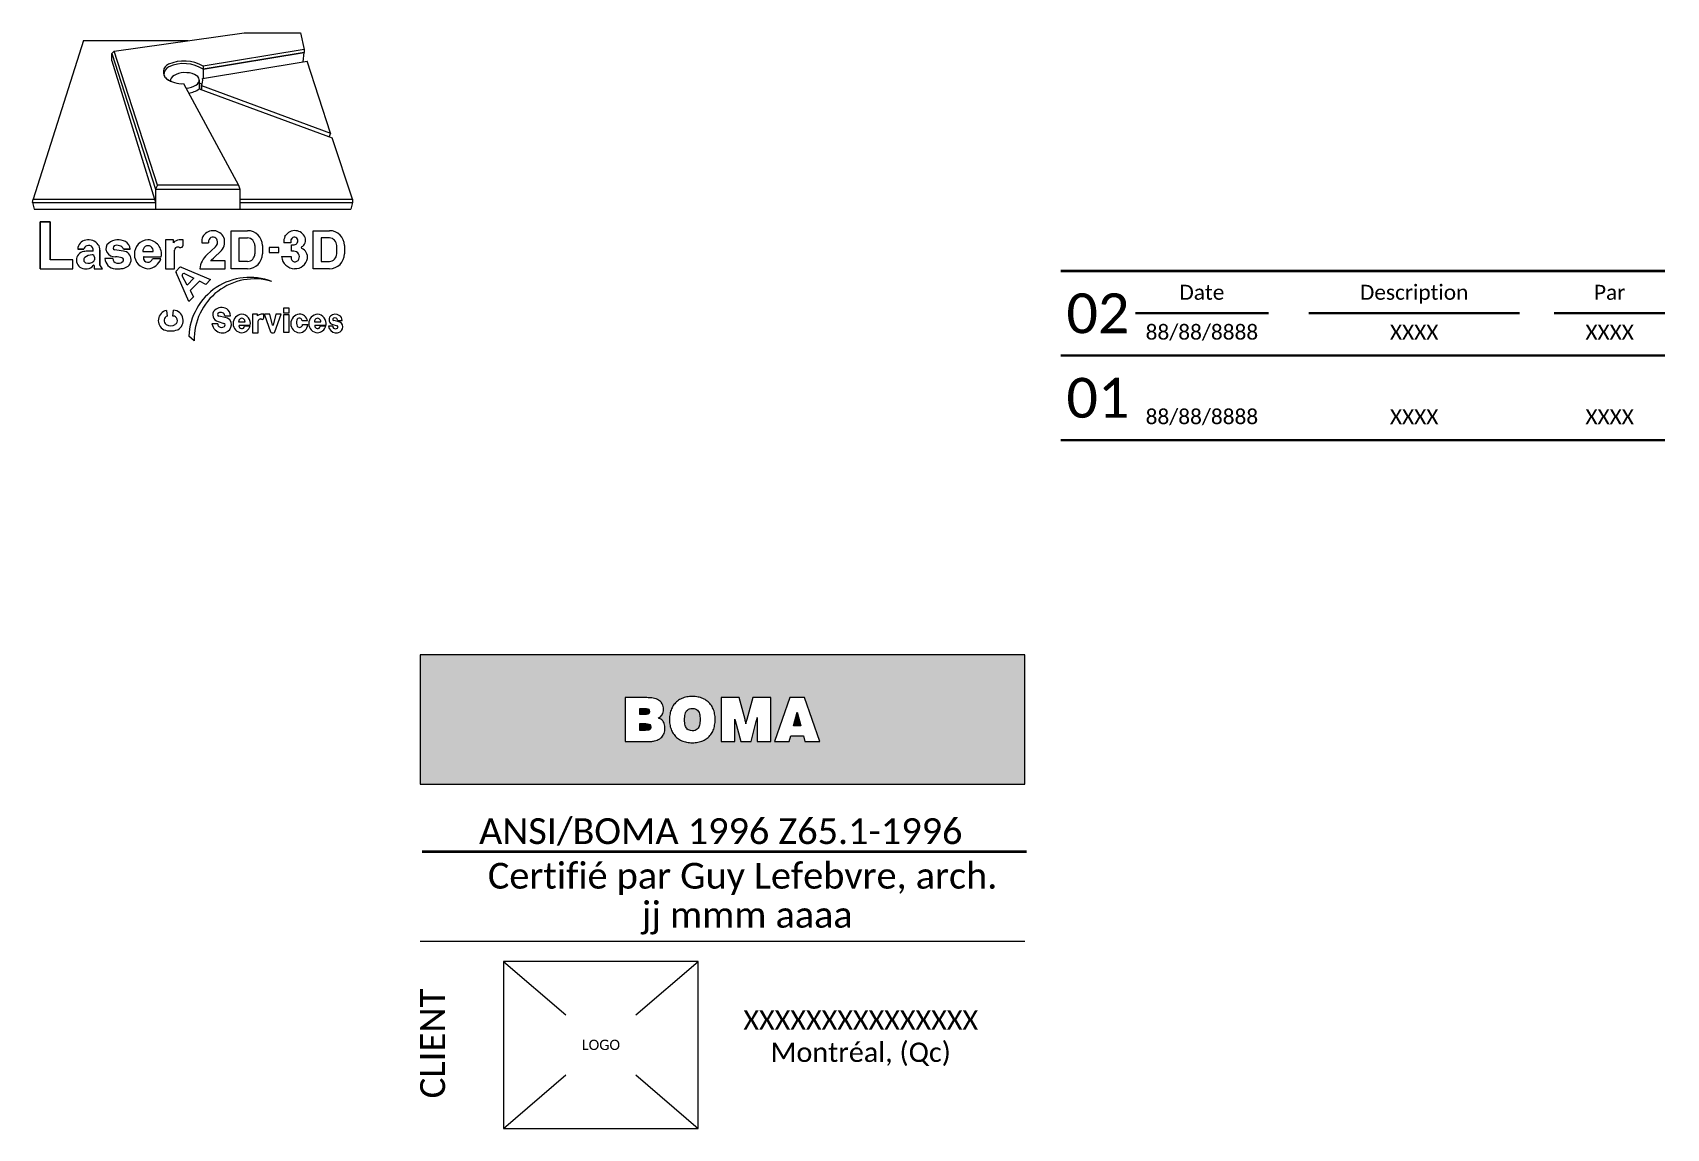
# Paper-space layout 'LEDGER-VERTICAL-IMPERIAL' of a CAD drawing. Header units: inches. Extents: x 0 to 11, y -3.8 to 17.
# Drawn here: x 0.77 to 6.02, y -3.77 to -0.25 of the extents above; entities that cross this region are included whole.
import ezdxf
from ezdxf.enums import TextEntityAlignment as Align

# ---------------------------------------------------------------- set-up
doc = ezdxf.new("R2010")
doc.units = ezdxf.units.IN
doc.header["$LTSCALE"] = 25
doc.header["$MEASUREMENT"] = 0
doc.layers.add('CARTOUCHE', color=7, linetype='Continuous')
doc.styles.add('Cartouche', font='calibri.ttf')
doc.styles.get("Standard").update_dxf_attribs({"font": 'stylu.ttf'})

# ---------------------------------------------------------------- blocks, each defined once
blk = doc.blocks.new('GEN-LOGO-NOIR&BLANC')
at = {"lineweight": 15}
for p, q in [((0, 0), (-12.59, -39.8)), ((0, 0), (26.27, 0)), ((7.71, -2.63), (40.3, 1.99)), ((40.3, 1.99), (54.42, 1.99)), ((54.42, 1.99), (55.34, -2.22)), ((7.14, -5.08), (7.16, -3.27)), ((7.16, -3.27), (7.71, -2.63)), ((7.16, -3.27), (18.04, -37.24)), ((18.6, -36.29), (7.71, -2.63)), ((55.34, -2.22), (30.01, -6.39)), ((30.01, -7.17), (55.34, -3)), ((55.34, -3), (30.01, -7.17)), ((55.09, -5.33), (55.34, -3)), ((55.34, -2.22), (55.34, -3)), ((7.14, -5.08), (17.8, -39.8)), ((29.86, -9.48), (56.05, -5.17)), ((29.86, -9.48), (55.09, -5.33)), ((30.01, -6.39), (30.01, -7.17)), ((61.97, -23.18), (56.05, -5.17)), ((25.08, -10.79), (38.88, -36.29)), ((29.05, -9.91), (29.05, -12.08)), ((29.05, -12.08), (62.35, -24.34)), ((29.05, -12.08), (29.63, -12.29)), ((29.63, -11.27), (61.97, -23.18)), ((29.63, -11.27), (29.63, -12.29)), ((29.63, -12.29), (29.63, -11.27)), ((61.97, -23.18), (61.64, -24.08)), ((67.43, -39.8), (62.35, -24.34)), ((18.6, -36.29), (18.04, -37.24)), ((38.88, -36.29), (18.6, -36.29)), ((38.88, -36.29), (39.2, -37.24)), ((-12.73, -40.58), (-12.59, -39.8)), ((-12.73, -40.58), (18.04, -40.58)), ((-12.73, -40.58), (-12.32, -42.23)), ((-12.59, -39.8), (17.8, -39.8)), ((17.8, -39.8), (18.04, -40.58)), ((18.04, -37.24), (39.2, -37.24)), ((18.04, -37.24), (18.04, -42.23)), ((18.04, -37.24), (39.2, -37.24)), ((39.2, -37.24), (39.2, -39.17)), ((39.2, -39.17), (39.2, -42.23)), ((39.2, -39.8), (67.43, -39.8)), ((39.2, -40.58), (67.48, -40.58)), ((67.48, -40.58), (67.02, -42.23)), ((67.43, -39.8), (67.48, -40.58)), ((-12.32, -42.23), (67.02, -42.23)), ((-8.3, -45.47), (-10.82, -45.47)), ((-10.82, -45.47), (-10.82, -57.2)), ((-8.3, -54.98), (-8.3, -45.47)), ((30.06, -48.9), (29.93, -49.14)), ((37.07, -57.2), (37.07, -47.67)), ((37.07, -47.67), (41.15, -47.67)), ((50.51, -49.14), (50.64, -48.9)), ((57.59, -57.2), (57.59, -47.67)), ((57.59, -47.67), (61.68, -47.67)), ((-1.43, -52.32), (0.12, -52.32)), ((2.42, -52.8), (1.27, -52.8)), ((4.15, -56.22), (4.15, -52.56)), ((10.01, -52.28), (11.72, -52.28)), ((14.89, -52.9), (17.51, -52.9)), ((22.56, -50), (20.57, -50)), ((20.57, -50), (20.57, -57.2)), ((22.56, -50.7), (22.56, -50)), ((22.79, -57.2), (22.79, -52.56)), ((25, -50), (24, -50)), ((25, -51.27), (25, -50)), ((29.65, -50.67), (31.38, -50.67)), ((33.1, -51.69), (30.97, -53.69)), ((32.61, -54.52), (34.61, -52.65)), ((39.05, -49.46), (41.15, -49.46)), ((39.05, -55.38), (39.05, -49.46)), ((42.97, -51.4), (42.97, -53.46)), ((44.89, -51.4), (44.89, -53.46)), ((46.58, -51.87), (46.58, -53.14)), ((48.98, -51.87), (46.58, -51.87)), ((46.58, -53.14), (48.98, -53.14)), ((48.98, -53.14), (48.98, -51.87)), ((51.96, -50.67), (50.22, -50.67)), ((52.16, -52.83), (52.16, -51.23)), ((52.16, -51.23), (52.62, -51.23)), ((52.75, -52.83), (52.16, -52.83)), ((59.58, -49.46), (59.58, -55.38)), ((61.68, -49.46), (59.58, -49.46)), ((63.49, -53.46), (63.49, -51.4)), ((65.42, -51.4), (65.42, -53.46)), ((-10.82, -57.2), (-2.65, -57.2)), ((-2.65, -54.98), (-8.3, -54.98)), ((-2.65, -57.2), (-2.65, -54.98)), ((0.23, -57.2), (0.97, -57.2)), ((2.68, -56.48), (2.68, -57.2)), ((2.68, -57.2), (4.76, -57.2)), ((2.76, -54.28), (2.76, -54.94)), ((2.76, -54.28), (2.76, -54.28)), ((4.76, -57.2), (4.15, -56.22)), ((7.38, -54.6), (5.35, -54.6)), ((7.92, -57.2), (9.17, -57.2)), ((15.23, -54.2), (19.52, -54.2)), ((19.4, -54.69), (17.29, -54.69)), ((20.57, -57.2), (22.79, -57.2)), ((23.3, -57.75), (24.11, -56.92)), ((24.5, -56.84), (31.83, -59.94)), ((29.14, -57.2), (35.54, -57.2)), ((35.54, -55.21), (31.89, -55.21)), ((32.13, -54.97), (32.61, -54.52)), ((35.54, -57.2), (35.54, -55.21)), ((41.15, -57.2), (37.07, -57.2)), ((41.15, -55.38), (39.05, -55.38)), ((49.68, -54.17), (52.04, -54.17)), ((52.04, -54.17), (52.04, -54.41)), ((61.68, -57.2), (57.59, -57.2)), ((59.58, -55.38), (61.68, -55.38)), ((26.44, -65.41), (23.22, -58.14)), ((26.04, -61.31), (24.79, -58.97)), ((24.85, -58.55), (24.94, -58.46)), ((25.36, -58.39), (27.71, -59.61)), ((27.71, -59.61), (26.04, -61.31)), ((29.11, -60.32), (26.78, -62.69)), ((30.67, -61.12), (29.11, -60.32)), ((31.83, -59.94), (30.67, -61.12)), ((27.6, -64.23), (26.44, -65.41)), ((26.78, -62.69), (27.6, -64.23)), ((20.8, -67.65), (21, -69.07)), ((22.45, -69.06), (22.61, -67.59)), ((35.49, -69.41), (33.93, -69.07)), ((35.47, -68.98), (36.87, -68.98)), ((43.67, -68.63), (42.35, -68.63)), ((42.35, -68.63), (42.35, -73.28)), ((43.67, -69.04), (43.67, -68.63)), ((45.23, -68.63), (44.57, -68.63)), ((45.23, -69.47), (45.23, -68.63)), ((46.71, -68.63), (45.38, -68.63)), ((45.38, -68.79), (45.38, -68.63)), ((45.38, -68.79), (46.9, -73.05)), ((47.36, -71.32), (46.71, -68.63)), ((48.2, -68.63), (47.55, -71.32)), ((48, -73.05), (49.59, -68.63)), ((49.59, -68.63), (48.2, -68.63)), ((50.2, -67.03), (51.52, -67.03)), ((50.2, -68.32), (50.2, -67.03)), ((51.52, -68.32), (50.2, -68.32)), ((50.2, -68.7), (51.52, -68.7)), ((50.2, -73.21), (50.2, -68.7)), ((51.52, -67.03), (51.52, -68.32)), ((51.52, -68.7), (51.52, -73.21)), ((33.67, -71.02), (32.22, -71.02)), ((33.76, -70.46), (35.2, -70.91)), ((34.56, -73.28), (34.94, -73.28)), ((38.9, -70.51), (40.52, -70.51)), ((39.1, -71.38), (41.84, -71.38)), ((41.77, -71.64), (40.38, -71.64)), ((42.35, -73.28), (43.82, -73.28)), ((43.82, -73.28), (43.82, -70.3)), ((47.24, -73.28), (47.67, -73.28)), ((47.48, -71.37), (47.43, -71.37)), ((51.52, -73.21), (50.2, -73.21)), ((56.13, -70.27), (54.83, -70.27)), ((54.92, -71.2), (56.23, -71.2)), ((57.89, -70.51), (59.5, -70.51)), ((58.08, -71.38), (60.82, -71.38)), ((60.76, -71.64), (59.36, -71.64)), ((62.51, -71.6), (61.41, -71.6)), ((62.55, -71.23), (63.59, -71.55)), ((63.82, -70.43), (62.69, -70.18)), ((63.14, -73.28), (63.41, -73.28)), ((63.79, -70.15), (64.84, -70.15)), ((27.79, -75.3), (26.44, -74.1))]:
    blk.add_line(p, q, dxfattribs=at)
at = {"color": 7, "lineweight": 15}
for p, q in [((-10.82, -57.2), (-10.82, -45.47)), ((-10.82, -45.47), (-8.3, -45.47)), ((-8.3, -45.47), (-8.3, -54.98)), ((0.12, -52.32), (-1.43, -52.32)), ((4.15, -52.56), (4.15, -56.22)), ((11.72, -52.28), (10.01, -52.28))]:
    blk.add_line(p, q, dxfattribs=at)
at = {"lineweight": 15}
for centre, radius, start, end in [((22.15, -7.89), 2.13, 112.6059, 231.5986), ((22.57, -8.7), 2.41, 117.8354, 179.2629), ((22.57, -8.7), 2.41, 117.8354, 179.2629), ((25.22, -14.6), 9.5, 59.7424, 114.2318), ((25.22, -14.6), 9.5, 114.1527, 114.2318), ((25.17, -14.81), 9.05, 57.6663, 114.2884), ((25.17, -14.81), 9.05, 57.6663, 114.2884), ((22.15, -7.89), 2.13, 201.2543, 231.5986), ((24.68, -4.16), 6.64, 234.5076, 273.4517), ((24.68, -4.16), 6.64, 234.5076, 244.5768), ((25.48, -7.16), 6.08, 278.4067, 305.9994), ((25.17, -18.81), 9.05, 59.6352, 64.5848), ((27.15, -10.05), 2.76, 333.6317, 11.7701), ((27.15, -10.05), 2.76, 333.6317, 11.7701), ((33.12, -50.53), 3.48, 156.5262, 182.3051), ((32.51, -50.71), 3.04, 26.6266, 143.5629), ((41.15, -51.4), 3.74, 0, 90), ((53.7, -50.53), 3.48, 156.5262, 182.3051), ((52.99, -50.5), 2.85, 23.9938, 145.7825), ((61.68, -51.4), 3.74, 0, 90), ((0.36, -54.98), 2.1, 97.7579, 181.8331), ((0.94, -52.36), 2.37, 98.6513, 178.9765), ((1.71, -64.21), 11.42, 92.2252, 98.24), ((1.19, -52.47), 1.08, 109.2844, 171.9893), ((1.26, -53.02), 3.08, 36.7364, 102.6442), ((1.28, -52.63), 1.26, 37.8505, 110.7825), ((1.41, -52.48), 1.06, 342.4534, 35.8674), ((1.78, -52.53), 2.37, 359.3688, 34.8533), ((7.36, -52.18), 1.74, 125.6281, 208.996), ((7.95, -51.78), 2.46, 210.5016, 272.231), ((8.76, -54.1), 4.12, 64.3243, 125.8715), ((7.97, -51.98), 0.533, 115.1047, 252.5108), ((8.48, -53.05), 1.72, 26.5768, 115.3854), ((3.91, -90.27), 37.99, 80.7482, 84.1062), ((9.78, -54.96), 2.19, 2.1471, 83.9746), ((9.24, -52.51), 2.49, 5.3651, 58.4686), ((16.4, -53.57), 3.64, 93.6523, 266.3477), ((16.2, -52.77), 1.32, 354.3328, 185.6672), ((15.94, -53.57), 3.64, 349.9881, 86.3477), ((24.1, -52.03), 2.04, 92.7557, 139.1123), ((23.68, -52.65), 0.888, 84.6216, 174.1019), ((23.68, -52.88), 1.11, 66.8253, 85.8304), ((24.37, -51.27), 0.634, 246.8253, 0), ((33.12, -50.53), 1.75, 156.6909, 184.5949), ((32.49, -50.39), 1.12, 17.4949, 150.6898), ((32.05, -50.51), 1.58, 311.7021, 16.8408), ((32.04, -50.46), 3.37, 319.5436, 19.367), ((41.04, -51.39), 1.93, 359.4652, 86.6832), ((53.7, -50.53), 1.75, 156.5314, 184.5949), ((52.9, -50.15), 0.858, 7.4097, 158.804), ((52.71, -50.18), 1.05, 265.0354, 8.1344), ((52.77, -54.2), 1.36, 332.3725, 90.6888), ((54.82, -51.93), 0.211, 120.3855, 175.6597), ((54.82, -51.9), 0.211, 184.3403, 245.7789), ((53.69, -50.02), 2.01, 300.3855, 19.5002), ((53.73, -54.33), 2.45, 352.8081, 65.7789), ((61.57, -51.39), 1.93, 359.4652, 86.6832), ((0.33, -55.13), 2.07, 177.8937, 267.2499), ((0.87, -54.98), 0.795, 132.1255, 244.8902), ((2.32, -56.93), 3.22, 92.6899, 127.8989), ((1.3, -54), 1.86, 245.8416, 313.5469), ((0.8, -55.17), 2.04, 274.7222, 323.781), ((2.19, -54.28), 0.564, 0, 92.6899), ((2.54, -56.47), 0.141, 355.6953, 134.8832), ((2.19, -54.94), 0.564, 313.5417, 360), ((8.1, -54.45), 2.75, 183.1852, 266.3805), ((8.47, -54.7), 1.09, 174.9516, 262.6563), ((8.04, -60.56), 6.32, 75.1787, 89.9408), ((9.16, -43.81), 12, 266.0716, 267.7062), ((8.74, -54.02), 1.79, 268.0528, 312.0359), ((8.89, -51.59), 5.62, 272.8826, 283.3963), ((9.47, -54.99), 0.583, 323.1142, 71.262), ((9.75, -54.87), 2.22, 281.5201, 0.0147), ((15.23, -54.41), 0.211, 90, 178.5178), ((16.17, -54.44), 1.15, 178.5178, 347.3522), ((15.94, -53.57), 3.64, 273.6523, 342.0785), ((24.36, -57.16), 0.352, 67.0411, 135.4479), ((34.78, -57.91), 5.68, 132.0448, 172.8133), ((34.78, -57.91), 3.95, 132.0274, 136.8765), ((41.15, -53.46), 3.74, 270, 0), ((41.06, -53.48), 1.91, 272.8536, 0.4642), ((53.01, -53.85), 3.35, 185.5904, 268.7124), ((53.05, -54.45), 1.01, 177.7594, 337.3313), ((53.04, -54.01), 3.18, 268.158, 348.7242), ((54.04, -54.87), 0.0705, 151.2429, 157.3313), ((61.68, -53.46), 3.74, 270, 0), ((61.58, -53.48), 1.91, 272.8536, 0.4642), ((23.55, -57.99), 0.352, 135.4479, 203.8548), ((25.1, -58.8), 0.352, 135.4479, 208.0998), ((25.2, -58.71), 0.352, 62.796, 135.4479), ((41.73, -74.68), 15.3, 69.0888, 177.8294), ((42.88, -74.86), 15.1, 73.4171, 181.6439), ((21.36, -70.19), 2.6, 102.4736, 242.139), ((21.39, -70.18), 1.17, 109.2528, 236.1934), ((22.42, -70.19), 1.13, 302.4581, 88.6413), ((22.41, -70.19), 2.6, 297.861, 85.5918), ((34.15, -68.78), 1.72, 135.8884, 256.9723), ((34.61, -69.48), 2.55, 58.8261, 131.8399), ((34.1, -68.66), 0.45, 116.0121, 247.7201), ((34.4, -69.24), 1.1, 13.3312, 116.6817), ((35.26, -71.26), 1.87, 359.7481, 82.7204), ((34.88, -68.99), 1.99, 0.1288, 58.0601), ((39.84, -70.95), 2.33, 93.6118, 266.3882), ((39.54, -70.95), 2.33, 349.4561, 86.3882), ((44.63, -69.96), 1.33, 92.7292, 136.2527), ((44.8, -69.47), 0.431, 246.8253, 0), ((54.3, -70.95), 2.33, 95.3764, 266.0167), ((54.13, -70.32), 0.705, 4.6468, 158.6938), ((54.26, -70.51), 1.89, 7.4316, 95.1341), ((58.82, -70.95), 2.33, 93.6118, 266.3882), ((58.53, -70.95), 2.33, 349.4561, 86.3882), ((62.84, -69.99), 1.27, 135.8579, 256.9412), ((63.17, -70.5), 1.88, 58.8222, 131.8606), ((62.8, -69.9), 0.308, 115.9914, 247.409), ((63.02, -70.32), 0.783, 12.2228, 116.69), ((63.37, -70.14), 1.47, 359.3776, 58.0651), ((21.88, -68), 4.82, 248.8329, 291.1671), ((21.88, -69.66), 1.88, 232.4947, 307.5539), ((34.88, -70.61), 2.69, 188.6873, 263.2414), ((34.45, -71.08), 0.781, 175.8468, 228.4735), ((34.67, -70.69), 1.22, 232.7147, 302.4424), ((34.87, -69.7), 3.59, 271.0387, 282.5549), ((35.06, -71.34), 0.459, 304.8933, 72.2391), ((34.94, -71.13), 2.18, 288.9334, 356.3481), ((39.71, -70.45), 0.809, 355.9843, 184.0157), ((39.1, -71.49), 0.108, 90, 178.5178), ((39.69, -71.51), 0.701, 178.5178, 349.0335), ((39.54, -70.95), 2.33, 273.6118, 342.9474), ((44.36, -70.35), 0.542, 84.5933, 173.965), ((44.36, -70.5), 0.686, 66.8253, 85.8528), ((47.24, -72.93), 0.352, 199.7494, 270), ((47.43, -71.3), 0.0705, 193.5695, 270), ((47.48, -71.3), 0.0705, 270, 346.4305), ((47.67, -72.93), 0.352, 270, 340.2506), ((55.28, -70.67), 1.91, 161.5598, 209.546), ((54.2, -71.18), 0.721, 216.493, 358.4069), ((54.06, -71.11), 2.17, 272.129, 357.5478), ((55.82, -73.19), 1.96, 73.5433, 73.8209), ((58.7, -70.45), 0.809, 355.9843, 184.0157), ((58.08, -71.49), 0.108, 90, 178.5178), ((58.68, -71.51), 0.701, 178.5178, 349.0335), ((58.53, -70.95), 2.33, 273.6118, 342.9474), ((63.37, -71.32), 1.97, 188.0391, 263.2743), ((63.05, -71.66), 0.549, 173.6884, 228.3996), ((63.21, -71.38), 0.868, 232.7618, 302.415), ((63.36, -70.65), 2.63, 271.0349, 282.5782), ((63.5, -71.85), 0.315, 304.9673, 72.2205), ((63.64, -71.79), 1.38, 359.7244, 82.6863), ((63.42, -71.7), 1.61, 288.8952, 356.3684)]:
    blk.add_arc(centre, radius, start, end, dxfattribs=at)
at = {"color": 7, "lineweight": 15}
for centre, radius, start, end in [((0.94, -52.36), 2.37, 98.6513, 178.9765), ((1.19, -52.47), 1.08, 109.2844, 171.9893), ((1.26, -53.02), 3.08, 36.7364, 102.6442), ((1.28, -52.63), 1.26, 37.8505, 110.7825), ((1.41, -52.48), 1.06, 342.4534, 35.8674), ((1.78, -52.53), 2.37, 359.3688, 34.8533), ((7.36, -52.18), 1.74, 125.6281, 208.996), ((8.76, -54.1), 4.12, 64.3243, 125.8715), ((7.97, -51.98), 0.533, 115.9187, 252.5108), ((8.48, -53.05), 1.72, 26.5768, 115.6381), ((3.91, -90.27), 37.99, 80.7482, 84.1062), ((9.24, -52.51), 2.49, 5.3651, 58.4686), ((16.4, -53.57), 3.64, 93.6523, 266.3477), ((16.2, -52.77), 1.32, 354.3328, 185.6672), ((15.94, -53.57), 3.64, 349.9881, 86.3477)]:
    blk.add_arc(centre, radius, start, end, dxfattribs=at)
at = {"layer": 'CARTOUCHE', "lineweight": 15}
blk.add_line((30.01, -7.17), (30.01, -9.46), dxfattribs=at)
blk.add_ellipse((25.43, -9.97), major_axis=(3.62, 0.09), ratio=0.53556, start_param=4.770479, end_param=9.470089, dxfattribs=at)

psp = doc.layouts.new('LEDGER-VERTICAL-IMPERIAL')

# ---------------------------------------------------------------- hatches: boundary and pattern name
at = {"layer": 'CARTOUCHE'}
h = psp.add_hatch(color=256, dxfattribs=at)
h.dxf.hatch_style = 1
h.paths.add_polyline_path([(3.9546, -2.2469), (2.011, -2.2469), (2.011, -2.6633), (3.9546, -2.6633)])
h.paths.add_polyline_path([(2.9786, -2.5258), (2.9786, -2.3844), (3.0359, -2.3844), (3.0553, -2.4544), (3.0561, -2.458), (3.0568, -2.4611), (3.0574, -2.4648), (3.0578, -2.4691), (3.0582, -2.4645), (3.0586, -2.4624), (3.0598, -2.4576), (3.0605, -2.455), (3.0805, -2.3844), (3.1376, -2.3844), (3.1376, -2.5258), (3.0938, -2.5258), (3.0941, -2.4561), (3.0941, -2.4518), (3.0941, -2.4488), (3.0939, -2.4504), (3.0929, -2.4551), (3.0927, -2.4561), (3.0924, -2.4574), (3.0751, -2.5258), (3.0413, -2.5258), (3.0237, -2.4585), (3.0227, -2.4546), (3.0225, -2.4536), (3.0225, -2.457), (3.0225, -2.4575), (3.0225, -2.5258)], flags=16)
h.paths.add_polyline_path([(2.9236, -2.5213), (2.92, -2.5231), (2.9162, -2.5246), (2.9123, -2.5259), (2.9082, -2.5271), (2.904, -2.5279), (2.8997, -2.5287), (2.8952, -2.5292), (2.8906, -2.5295), (2.8859, -2.5296), (2.8811, -2.5295), (2.8765, -2.5292), (2.872, -2.5286), (2.8676, -2.5279), (2.8634, -2.527), (2.8594, -2.5259), (2.8555, -2.5246), (2.8517, -2.523), (2.8481, -2.5213), (2.8446, -2.5194), (2.8413, -2.5172), (2.8381, -2.5149), (2.8351, -2.5123), (2.8322, -2.5096), (2.8295, -2.5067), (2.827, -2.5036), (2.8247, -2.5004), (2.8226, -2.4971), (2.8207, -2.4936), (2.819, -2.49), (2.8175, -2.4862), (2.8162, -2.4823), (2.8151, -2.4782), (2.8142, -2.474), (2.8135, -2.4696), (2.8129, -2.4651), (2.8126, -2.4605), (2.8125, -2.4554), (2.8126, -2.4504), (2.8129, -2.4457), (2.8134, -2.4412), (2.8141, -2.4369), (2.815, -2.4327), (2.8161, -2.4286), (2.8173, -2.4246), (2.8189, -2.4209), (2.8205, -2.4172), (2.8224, -2.4137), (2.8245, -2.4103), (2.8268, -2.4071), (2.8293, -2.4041), (2.832, -2.4011), (2.8351, -2.3981), (2.8382, -2.3956), (2.8413, -2.3932), (2.8447, -2.3911), (2.8481, -2.3892), (2.8517, -2.3874), (2.8555, -2.3859), (2.8594, -2.3846), (2.8635, -2.3835), (2.8677, -2.3825), (2.872, -2.3818), (2.8765, -2.3813), (2.8811, -2.381), (2.8859, -2.3809), (2.8907, -2.381), (2.8953, -2.3813), (2.8998, -2.3818), (2.9041, -2.3826), (2.9083, -2.3835), (2.9124, -2.3846), (2.9163, -2.3859), (2.92, -2.3875), (2.9237, -2.3892), (2.9271, -2.3911), (2.9304, -2.3933), (2.9336, -2.3956), (2.9367, -2.3982), (2.9395, -2.4009), (2.9422, -2.4038), (2.9447, -2.4069), (2.947, -2.4101), (2.9491, -2.4134), (2.951, -2.4169), (2.9527, -2.4205), (2.9542, -2.4243), (2.9555, -2.4283), (2.9567, -2.4323), (2.9576, -2.4365), (2.9583, -2.4409), (2.9588, -2.4454), (2.9591, -2.45), (2.9592, -2.455), (2.9591, -2.46), (2.9588, -2.4646), (2.9583, -2.4692), (2.9576, -2.4735), (2.9567, -2.4777), (2.9556, -2.4818), (2.9544, -2.4858), (2.9528, -2.4895), (2.9512, -2.4932), (2.9493, -2.4967), (2.9472, -2.5001), (2.9449, -2.5033), (2.9424, -2.5064), (2.9398, -2.5093), (2.9395, -2.5096), (2.9366, -2.5123), (2.9336, -2.5149), (2.9304, -2.5172), (2.9271, -2.5194)], flags=16)
h.paths.add_polyline_path([(2.8985, -2.4883), (2.8948, -2.4898), (2.8906, -2.4908), (2.8859, -2.4911), (2.885, -2.4911), (2.8804, -2.4907), (2.8763, -2.4896), (2.8727, -2.4879), (2.8696, -2.4856), (2.8671, -2.4826), (2.8658, -2.4807), (2.8643, -2.4777), (2.8631, -2.4741), (2.8621, -2.4701), (2.8615, -2.4656), (2.8611, -2.4606), (2.8609, -2.4552), (2.861, -2.4513), (2.8613, -2.4463), (2.862, -2.4416), (2.8628, -2.4375), (2.8639, -2.4337), (2.8653, -2.4305), (2.8673, -2.4274), (2.8701, -2.4244), (2.8733, -2.4221), (2.877, -2.4205), (2.8812, -2.4196), (2.8859, -2.4193), (2.8867, -2.4193), (2.8913, -2.4197), (2.8954, -2.4208), (2.899, -2.4225), (2.9021, -2.4248), (2.9047, -2.4277), (2.9058, -2.4296), (2.9073, -2.4327), (2.9085, -2.4363), (2.9094, -2.4403), (2.9101, -2.4448), (2.9105, -2.4498), (2.9107, -2.4552), (2.9106, -2.459), (2.9103, -2.4642), (2.9097, -2.4688), (2.9088, -2.473), (2.9077, -2.4767), (2.9063, -2.4799), (2.9045, -2.4829), (2.9016, -2.486)], flags=0)
h.paths.add_polyline_path([(3.1498, -2.5258), (3.1987, -2.3844), (3.2462, -2.3844), (3.2951, -2.5258), (3.2479, -2.5258), (3.2428, -2.5076), (3.202, -2.5076), (3.1967, -2.5258)], flags=16)
h.paths.add_polyline_path([(2.7925, -2.5048), (2.7902, -2.5082), (2.7876, -2.5114), (2.7845, -2.5142), (2.781, -2.5167), (2.7771, -2.519), (2.7759, -2.5196), (2.7724, -2.5213), (2.7685, -2.5227), (2.7641, -2.5239), (2.7614, -2.5243), (2.7586, -2.5248), (2.7553, -2.5251), (2.7514, -2.5253), (2.7469, -2.5256), (2.742, -2.5257), (2.7365, -2.5258), (2.7332, -2.5258), (2.6704, -2.5258), (2.6704, -2.3844), (2.7287, -2.3844), (2.7343, -2.3845), (2.7394, -2.3845), (2.744, -2.3847), (2.7482, -2.3848), (2.7518, -2.3851), (2.7549, -2.3853), (2.7554, -2.3854), (2.7604, -2.3861), (2.7647, -2.387), (2.7683, -2.3881), (2.7691, -2.3884), (2.7734, -2.3902), (2.7773, -2.3923), (2.7807, -2.3947), (2.7838, -2.3974), (2.7863, -2.4004), (2.7872, -2.4016), (2.7892, -2.405), (2.7908, -2.4088), (2.792, -2.4128), (2.7927, -2.4171), (2.793, -2.4216), (2.7931, -2.4227), (2.7928, -2.4272), (2.7921, -2.4315), (2.7908, -2.4355), (2.7891, -2.4392), (2.7886, -2.4399), (2.7861, -2.4435), (2.7831, -2.4464), (2.7796, -2.4487), (2.7765, -2.4502), (2.7807, -2.4516), (2.7844, -2.4535), (2.7877, -2.4559), (2.7906, -2.4589), (2.7923, -2.4612), (2.7942, -2.4646), (2.7957, -2.4682), (2.7968, -2.4722), (2.7975, -2.4766), (2.7978, -2.4813), (2.7978, -2.4826), (2.7976, -2.4872), (2.7971, -2.4916), (2.7962, -2.4957), (2.7949, -2.4997), (2.7932, -2.5034)], flags=16)
h.paths.add_polyline_path([(2.7514, -2.4845), (2.7487, -2.4875), (2.7453, -2.4889), (2.7411, -2.4896), (2.7357, -2.4898), (2.7172, -2.4898), (2.7172, -2.4682), (2.7353, -2.4682), (2.7368, -2.4683), (2.7419, -2.4686), (2.7459, -2.4694), (2.7488, -2.4707), (2.7496, -2.4714), (2.7518, -2.4746), (2.7525, -2.479), (2.7524, -2.4803)], flags=0)
h.paths.add_polyline_path([(3.2105, -2.4749), (3.2225, -2.4311), (3.2343, -2.4749)], flags=0)
h.paths.add_polyline_path([(2.7451, -2.4371), (2.7427, -2.4382), (2.7387, -2.439), (2.7334, -2.4393), (2.7172, -2.4393), (2.7172, -2.4194), (2.7275, -2.4194), (2.7282, -2.4194), (2.7342, -2.4195), (2.739, -2.4199), (2.7425, -2.4206), (2.7451, -2.4216), (2.7474, -2.4248), (2.7482, -2.4295), (2.7473, -2.4342)], flags=0)
h.paths.add_polyline_path([(2.7481, -2.4297), (2.7481, -2.4293), (2.7474, -2.4248), (2.7451, -2.4216), (2.7448, -2.4215), (2.7452, -2.4218), (2.7474, -2.4248), (2.7482, -2.4295)], flags=0)
h = psp.add_hatch(color=256, dxfattribs=at)
h.dxf.hatch_style = 1
h.paths.add_polyline_path([(2.7452, -2.4218), (2.7448, -2.4215), (2.7425, -2.4206), (2.739, -2.4199), (2.7342, -2.4195), (2.7282, -2.4194), (2.7275, -2.4194), (2.7172, -2.4194), (2.7172, -2.4393), (2.7334, -2.4393), (2.7387, -2.439), (2.7427, -2.4382), (2.7451, -2.4371), (2.7473, -2.4342), (2.7481, -2.4297), (2.7481, -2.4293), (2.7474, -2.4248)])
h = psp.add_hatch(color=256, dxfattribs=at)
h.dxf.hatch_style = 1
h.paths.add_polyline_path([(2.9101, -2.4448), (2.9094, -2.4403), (2.9085, -2.4363), (2.9073, -2.4327), (2.9058, -2.4296), (2.9047, -2.4277), (2.9021, -2.4248), (2.899, -2.4225), (2.8954, -2.4208), (2.8913, -2.4197), (2.8867, -2.4193), (2.8859, -2.4193), (2.8812, -2.4196), (2.877, -2.4205), (2.8733, -2.4221), (2.8701, -2.4244), (2.8675, -2.4272), (2.8671, -2.4277), (2.8653, -2.4305), (2.8639, -2.4337), (2.8628, -2.4375), (2.862, -2.4416), (2.8613, -2.4463), (2.861, -2.4513), (2.8609, -2.4552), (2.8611, -2.4606), (2.8615, -2.4656), (2.8621, -2.4701), (2.8631, -2.4741), (2.8643, -2.4777), (2.8658, -2.4807), (2.8671, -2.4826), (2.8696, -2.4856), (2.8727, -2.4879), (2.8763, -2.4896), (2.8804, -2.4907), (2.885, -2.4911), (2.8859, -2.4911), (2.8906, -2.4908), (2.8948, -2.4898), (2.8985, -2.4883), (2.9016, -2.486), (2.9043, -2.4831), (2.9047, -2.4826), (2.9063, -2.4799), (2.9077, -2.4767), (2.9088, -2.473), (2.9097, -2.4688), (2.9103, -2.4642), (2.9106, -2.459), (2.9107, -2.4552), (2.9105, -2.4498)])
h = psp.add_hatch(color=256, dxfattribs=at)
h.dxf.hatch_style = 1
h.paths.add_polyline_path([(3.2225, -2.4311), (3.2105, -2.4749), (3.2343, -2.4749)])
h = psp.add_hatch(color=256, dxfattribs=at)
h.dxf.hatch_style = 1
h.paths.add_polyline_path([(2.7514, -2.4845), (2.7524, -2.4803), (2.7525, -2.479), (2.7518, -2.4746), (2.7496, -2.4714), (2.7488, -2.4707), (2.7459, -2.4694), (2.7419, -2.4686), (2.7368, -2.4683), (2.7353, -2.4682), (2.7172, -2.4682), (2.7172, -2.4898), (2.7357, -2.4898), (2.7411, -2.4896), (2.7453, -2.4889), (2.7484, -2.4876), (2.7489, -2.4873)])

# ---------------------------------------------------------------- linework, layer by layer
psp.add_line((3.9546, -3.169), (2.011, -3.169), dxfattribs=at)
at = {"layer": 'CARTOUCHE', "const_width": 0.00765}
for points in [[(4.0696, -1.0131), (6.0123, -1.0131)], [(4.3093, -1.149), (4.7377, -1.149)], [(4.8668, -1.149), (5.5445, -1.149)], [(5.6556, -1.149), (6.0123, -1.149)], [(4.0696, -1.2848), (6.0123, -1.2848)], [(4.0696, -1.5566), (6.0123, -1.5566)], [(2.0175, -2.8797), (3.9603, -2.8797)]]:
    psp.add_lwpolyline(points, dxfattribs=at)
at = {"layer": 'CARTOUCHE'}
psp.add_lwpolyline([(3.9546, -2.2469), (2.011, -2.2469), (2.011, -2.6633), (3.9546, -2.6633), (3.9546, -2.2469)], close=True, dxfattribs=at)
at = {"layer": 'CARTOUCHE', "color": 7, "lineweight": 0}
for points in [[(2.7287, -2.3844), (2.6704, -2.3844), (2.6704, -2.5258), (2.7332, -2.5258), (2.7365, -2.5258), (2.742, -2.5257), (2.7469, -2.5256), (2.7514, -2.5253), (2.7553, -2.5251), (2.7586, -2.5248), (2.7614, -2.5243), (2.7641, -2.5239), (2.7685, -2.5227), (2.7724, -2.5213), (2.7759, -2.5196), (2.7771, -2.519), (2.781, -2.5167), (2.7845, -2.5142), (2.7876, -2.5114), (2.7902, -2.5082), (2.7925, -2.5048), (2.7932, -2.5034), (2.7949, -2.4997), (2.7962, -2.4957), (2.7971, -2.4916)], [(2.7927, -2.4171), (2.792, -2.4128), (2.7908, -2.4088), (2.7892, -2.405), (2.7872, -2.4016), (2.7863, -2.4004), (2.7838, -2.3974), (2.7807, -2.3947), (2.7773, -2.3923), (2.7734, -2.3902), (2.7691, -2.3884), (2.7683, -2.3881), (2.7647, -2.387), (2.7604, -2.3861), (2.7554, -2.3854), (2.7549, -2.3853), (2.7518, -2.3851), (2.7482, -2.3848), (2.744, -2.3847), (2.7394, -2.3845), (2.7343, -2.3845), (2.7287, -2.3844)], [(2.8859, -2.3809), (2.8811, -2.381), (2.8765, -2.3813), (2.872, -2.3818), (2.8677, -2.3825), (2.8635, -2.3835), (2.8594, -2.3846), (2.8555, -2.3859), (2.8517, -2.3874), (2.8481, -2.3892), (2.8447, -2.3911), (2.8413, -2.3932), (2.8382, -2.3956), (2.8351, -2.3981), (2.8322, -2.4009), (2.832, -2.4011), (2.8293, -2.4041), (2.8268, -2.4071), (2.8245, -2.4103), (2.8224, -2.4137), (2.8205, -2.4172)], [(2.9512, -2.4932), (2.9528, -2.4895), (2.9544, -2.4858), (2.9556, -2.4818), (2.9567, -2.4777), (2.9576, -2.4735), (2.9583, -2.4692), (2.9588, -2.4646), (2.9591, -2.46), (2.9592, -2.4552), (2.9592, -2.4548), (2.9591, -2.45), (2.9588, -2.4454), (2.9583, -2.4409), (2.9576, -2.4365), (2.9567, -2.4323), (2.9555, -2.4283), (2.9542, -2.4243), (2.9527, -2.4205), (2.951, -2.4169), (2.9491, -2.4134), (2.947, -2.4101), (2.9447, -2.4069), (2.9422, -2.4038), (2.9395, -2.4009), (2.9367, -2.3982), (2.9336, -2.3956), (2.9304, -2.3933), (2.9271, -2.3911), (2.9237, -2.3892), (2.92, -2.3875), (2.9163, -2.3859), (2.9124, -2.3846), (2.9083, -2.3835), (2.9041, -2.3826), (2.8998, -2.3818), (2.8953, -2.3813), (2.8907, -2.381), (2.8859, -2.3809)], [(3.0359, -2.3844), (2.9786, -2.3844), (2.9786, -2.5258), (3.0225, -2.5258), (3.0225, -2.4575), (3.0225, -2.457), (3.0225, -2.4536)], [(3.0578, -2.4692), (3.0574, -2.4648), (3.0568, -2.4611), (3.0561, -2.458), (3.0553, -2.4544), (3.0359, -2.3844)], [(3.1376, -2.3844), (3.0805, -2.3844), (3.0605, -2.455), (3.0598, -2.4576), (3.0586, -2.4624), (3.0582, -2.4645), (3.0578, -2.4687)], [(3.0941, -2.4488), (3.0941, -2.4518), (3.0941, -2.4561), (3.0938, -2.5258), (3.1376, -2.5258), (3.1376, -2.3844)], [(3.0941, -2.4488), (3.0941, -2.4518), (3.0941, -2.4561), (3.0938, -2.5258), (3.1376, -2.5258), (3.1376, -2.3844)], [(3.2462, -2.3844), (3.1987, -2.3844), (3.1498, -2.5258), (3.1967, -2.5258), (3.202, -2.5076), (3.2428, -2.5076)], [(3.2428, -2.5076), (3.2479, -2.5258), (3.2951, -2.5258), (3.2462, -2.3844)], [(3.2428, -2.5076), (3.2479, -2.5258), (3.2951, -2.5258), (3.2462, -2.3844)], [(2.7275, -2.4194), (2.7282, -2.4194), (2.7342, -2.4195), (2.739, -2.4199), (2.7425, -2.4206), (2.7448, -2.4215), (2.7452, -2.4218), (2.7474, -2.4248), (2.7481, -2.4293), (2.7481, -2.4297), (2.7473, -2.4342), (2.7451, -2.4371), (2.7427, -2.4382), (2.7387, -2.439), (2.7334, -2.4393), (2.7172, -2.4393)], [(2.7275, -2.4194), (2.7282, -2.4194), (2.7342, -2.4195), (2.739, -2.4199), (2.7425, -2.4206), (2.7448, -2.4215), (2.7452, -2.4218), (2.7474, -2.4248), (2.7481, -2.4293), (2.7481, -2.4297), (2.7473, -2.4342), (2.7451, -2.4371), (2.7427, -2.4382), (2.7387, -2.439), (2.7334, -2.4393), (2.7172, -2.4393)], [(2.7172, -2.4393), (2.7172, -2.4194), (2.7275, -2.4194)], [(2.7957, -2.4682), (2.7942, -2.4646), (2.7923, -2.4612), (2.7906, -2.4589), (2.7877, -2.4559), (2.7844, -2.4535), (2.7807, -2.4516), (2.7765, -2.4502), (2.7796, -2.4487), (2.7831, -2.4464), (2.7861, -2.4435), (2.7886, -2.4399)], [(2.7886, -2.4399), (2.7891, -2.4392), (2.7908, -2.4355), (2.7921, -2.4315), (2.7928, -2.4272), (2.7931, -2.4227), (2.793, -2.4216), (2.7927, -2.4171)], [(2.7886, -2.4399), (2.7891, -2.4392), (2.7908, -2.4355), (2.7921, -2.4315), (2.7928, -2.4272), (2.7931, -2.4227), (2.793, -2.4216), (2.7927, -2.4171)], [(2.8205, -2.4172), (2.8189, -2.4209), (2.8173, -2.4246), (2.8161, -2.4286), (2.815, -2.4327), (2.8141, -2.4369), (2.8134, -2.4412), (2.8129, -2.4457), (2.8126, -2.4504), (2.8125, -2.4552), (2.8125, -2.4557), (2.8126, -2.4605), (2.8129, -2.4651), (2.8135, -2.4696), (2.8142, -2.474), (2.8151, -2.4782), (2.8162, -2.4823), (2.8175, -2.4862), (2.819, -2.49), (2.8207, -2.4936), (2.8226, -2.4971), (2.8247, -2.5004), (2.827, -2.5036), (2.8295, -2.5067), (2.8322, -2.5096), (2.8322, -2.5096), (2.8351, -2.5123), (2.8381, -2.5149), (2.8413, -2.5172), (2.8446, -2.5194), (2.8481, -2.5213), (2.8517, -2.523), (2.8555, -2.5246), (2.8594, -2.5259), (2.8634, -2.527), (2.8676, -2.5279), (2.872, -2.5286), (2.8765, -2.5292), (2.8811, -2.5295), (2.8859, -2.5296), (2.8906, -2.5295), (2.8952, -2.5292), (2.8997, -2.5287), (2.904, -2.5279), (2.9082, -2.5271), (2.9123, -2.5259), (2.9162, -2.5246), (2.92, -2.5231), (2.9236, -2.5213), (2.9271, -2.5194), (2.9304, -2.5172), (2.9336, -2.5149), (2.9366, -2.5123), (2.9395, -2.5096), (2.9398, -2.5093), (2.9424, -2.5064), (2.9449, -2.5033), (2.9472, -2.5001), (2.9493, -2.4967), (2.9512, -2.4932)], [(2.8859, -2.4911), (2.885, -2.4911), (2.8804, -2.4907), (2.8763, -2.4896), (2.8727, -2.4879), (2.8696, -2.4856), (2.8671, -2.4826), (2.8658, -2.4807), (2.8643, -2.4777), (2.8631, -2.4741), (2.8621, -2.4701), (2.8615, -2.4656), (2.8611, -2.4606), (2.8609, -2.4552), (2.861, -2.4513), (2.8613, -2.4463), (2.862, -2.4416), (2.8628, -2.4375), (2.8639, -2.4337), (2.8653, -2.4305), (2.8671, -2.4277), (2.8675, -2.4272), (2.8701, -2.4244), (2.8733, -2.4221), (2.877, -2.4205), (2.8812, -2.4196), (2.8859, -2.4193)], [(2.8859, -2.4193), (2.8867, -2.4193), (2.8913, -2.4197), (2.8954, -2.4208), (2.899, -2.4225), (2.9021, -2.4248), (2.9047, -2.4277), (2.9058, -2.4296), (2.9073, -2.4327), (2.9085, -2.4363), (2.9094, -2.4403), (2.9101, -2.4448), (2.9105, -2.4498), (2.9107, -2.4552), (2.9106, -2.459), (2.9103, -2.4642), (2.9097, -2.4688), (2.9088, -2.473), (2.9077, -2.4767), (2.9063, -2.4799), (2.9047, -2.4826), (2.9043, -2.4831), (2.9016, -2.486), (2.8985, -2.4883), (2.8948, -2.4898), (2.8906, -2.4908), (2.8859, -2.4911)], [(3.0225, -2.4536), (3.0227, -2.4546), (3.0237, -2.4585), (3.0413, -2.5258)], [(3.0413, -2.5258), (3.0751, -2.5258), (3.0924, -2.4574), (3.0927, -2.4561), (3.0929, -2.4551), (3.0939, -2.4504), (3.0941, -2.4488)], [(3.2105, -2.4749), (3.2225, -2.4311)], [(3.2225, -2.4311), (3.2343, -2.4749), (3.2105, -2.4749)], [(3.2225, -2.4311), (3.2343, -2.4749), (3.2105, -2.4749)], [(2.7353, -2.4682), (2.7368, -2.4683), (2.7419, -2.4686), (2.7459, -2.4694), (2.7488, -2.4707), (2.7496, -2.4714), (2.7518, -2.4746), (2.7525, -2.479), (2.7524, -2.4803), (2.7514, -2.4845), (2.7489, -2.4873), (2.7484, -2.4876), (2.7453, -2.4889), (2.7411, -2.4896), (2.7357, -2.4898), (2.7172, -2.4898)], [(2.7353, -2.4682), (2.7368, -2.4683), (2.7419, -2.4686), (2.7459, -2.4694), (2.7488, -2.4707), (2.7496, -2.4714), (2.7518, -2.4746), (2.7525, -2.479), (2.7524, -2.4803), (2.7514, -2.4845), (2.7489, -2.4873), (2.7484, -2.4876), (2.7453, -2.4889), (2.7411, -2.4896), (2.7357, -2.4898), (2.7172, -2.4898)], [(2.7172, -2.4898), (2.7172, -2.4682), (2.7353, -2.4682)], [(2.7971, -2.4916), (2.7976, -2.4872), (2.7978, -2.4826), (2.7978, -2.4813), (2.7975, -2.4766), (2.7968, -2.4722), (2.7957, -2.4682)], [(2.7971, -2.4916), (2.7976, -2.4872), (2.7978, -2.4826), (2.7978, -2.4813), (2.7975, -2.4766), (2.7968, -2.4722), (2.7957, -2.4682)]]:
    psp.add_lwpolyline(points, dxfattribs=at)
at = {"layer": 'Defpoints'}
for p, q in [((2.2793, -3.2324), (2.4798, -3.4044)), ((2.7045, -3.4044), (2.905, -3.2324)), ((2.2793, -3.7692), (2.4798, -3.5972)), ((2.7045, -3.5972), (2.905, -3.7692))]:
    psp.add_line(p, q, dxfattribs=at)
psp.add_lwpolyline([(2.2793, -3.7692), (2.905, -3.7692), (2.905, -3.2324), (2.2793, -3.2324)], close=True, dxfattribs=at)

# ---------------------------------------------------------------- block references
at = {"layer": 'CARTOUCHE', "xscale": 0.01281981305115965, "yscale": 0.01281981305115965, "zscale": 0.01281981305115965}
psp.add_blockref('GEN-LOGO-NOIR&BLANC', (0.9289, -0.2724), dxfattribs=at)

# ---------------------------------------------------------------- texts
at = {"layer": 'CARTOUCHE', "style": 'Cartouche'}
for s, height, p in [('02', 0.1282, (4.1894, -1.149)), ('88/88/8888', 0.04807, (4.5235, -1.2097)), ('XXXX', 0.04807, (5.2057, -1.2097)), ('XXXX', 0.04807, (5.834, -1.2097)), ('01', 0.1282, (4.1894, -1.4207)), ('88/88/8888', 0.04807, (4.5235, -1.4815)), ('XXXX', 0.04807, (5.2057, -1.4815)), ('XXXX', 0.04807, (5.834, -1.4815))]:
    psp.add_text(s, height=height, dxfattribs=at).set_placement(p, align=Align.MIDDLE_CENTER)
for s, height, p in [('Date', 0.04807, (4.5235, -1.0575)), ('Description', 0.048074, (5.2057, -1.0575)), ('Par', 0.04807, (5.834, -1.0575))]:
    psp.add_text(s, height=height, dxfattribs=at).set_placement(p, align=Align.TOP_CENTER)
psp.add_text('ANSI/BOMA 1996 Z65.1-1996', height=0.082952, dxfattribs=at).set_placement((2.9771, -2.8802), align=Align.BOTTOM_CENTER)
for s, p in [('Certifié par Guy Lefebvre, arch.', (3.0474, -2.9642)), (' jj mmm aaaa', (3.0474, -3.0907))]:
    psp.add_text(s, height=0.082952, dxfattribs=at).set_placement(p, align=Align.MIDDLE)
psp.add_text('CLIENT', height=0.08012, rotation=90, dxfattribs=at).set_placement((2.011, -3.4964), align=Align.TOP_CENTER)
at = {"layer": 'CARTOUCHE', "insert": (3.4271, -3.4796), "char_height": 0.062174, "width": 2.042489, "attachment_point": 5}
psp.add_mtext('{\\fCalibri|b0|i0|c0|p34;XXXXXXXXXXXXXXX \\PMontréal, (Qc)}', dxfattribs=at)
at = {"layer": 'Defpoints', "style": 'Cartouche'}
psp.add_text('LOGO', height=0.03318, dxfattribs=at).set_placement((2.5921, -3.5008), align=Align.MIDDLE_CENTER)

doc.saveas('drawing.dxf')
